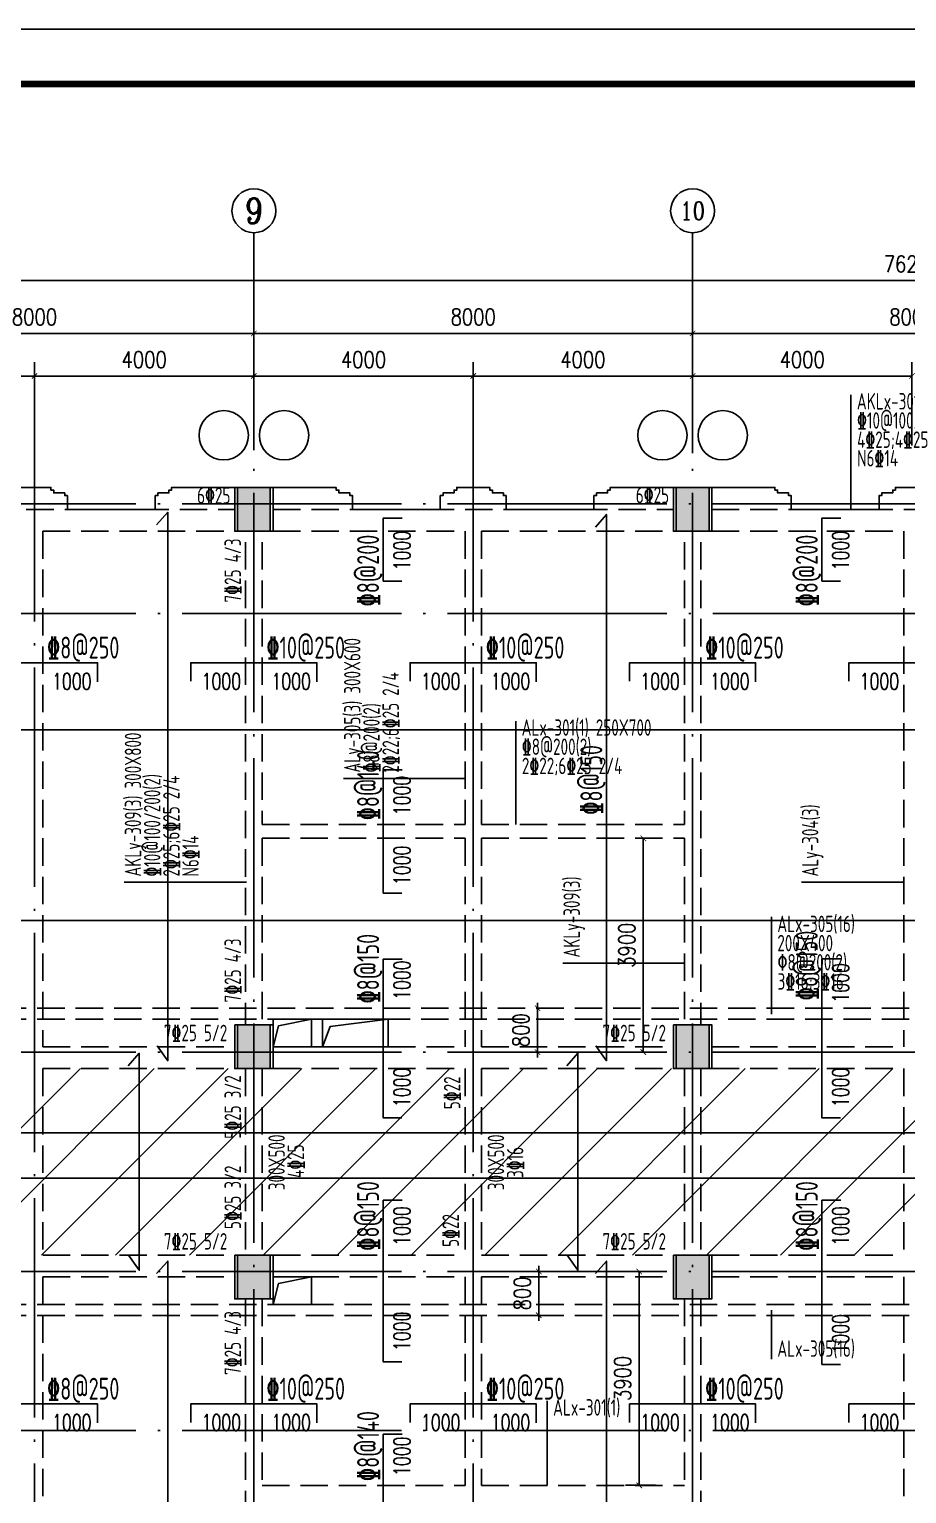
# Model space of a CAD drawing. Header units: millimetres. Extents: x 2998490 to 15040601, y 444546 to 7822218.
# Drawn here: x 14164175 to 14180175, y 7627256 to 7653964 of the extents above; entities that cross this region are included whole.
import ezdxf
from ezdxf.enums import TextEntityAlignment as Align

# ---------------------------------------------------------------- set-up
doc = ezdxf.new("R2010")
doc.units = ezdxf.units.MM
doc.header["$LTSCALE"] = 2000
doc.linetypes.add('DASH', pattern=[0.35, 0.25, -0.1])
doc.linetypes.add('DOTE', pattern=[2.42, 2, -0.2, 0.02, -0.2])
for name, color, linetype in [('3-AXIS', 3, 'Continuous'), ('3-AXIS_TEXT', 7, 'Continuous'), ('3-ban', 84, 'Continuous'), ('3-ban-hatch', 9, 'Continuous'), ('3-ban-rein', 1, 'Continuous'), ('3-ban-TEXT', 7, 'Continuous'), ('3-column-DOWN', 232, 'Continuous'), ('3-COLUMN-UP', 2, 'Continuous'), ('3-dote', 43, 'DOTE'), ('3-HATCH', 8, 'Continuous'), ('3-liang-rein-X', 54, 'Continuous'), ('3-liang-rein-Y', 130, 'Continuous'), ('3-liang-R截面-X', 50, 'Continuous'), ('3-liang-R截面-Y', 70, 'Continuous'), ('3-liang-s-1', 44, 'Continuous'), ('3-liang-xu', 120, 'DASH'), ('3-装饰线脚', 7, 'Continuous'), ('AXIS', 3, 'Continuous'), ('AXIS_TEXT', 7, 'Continuous'), ('图框', 7, 'Continuous')]:
    doc.layers.add(name, color=color, linetype=linetype)
doc.layers.add('3-零部件', color=73, linetype='Continuous', lineweight=5)
doc.styles.add('_TCH_AXIS', font='COMPLEX', dxfattribs={"bigfont": 'GBCBIG'})
doc.styles.add('COMPLEX', font='COMPLEX')
doc.styles.add('DIM_FONT', font='SIMPLEX', dxfattribs={"width": 0.8, "bigfont": 'HZTXT'})
doc.styles.add('TJ1', font='tj-romans1.shx', dxfattribs={"width": 0.8, "bigfont": 'tj-hztxt1.shx'})
doc.styles.add('TSSD_Rein', font='Tssdeng.shx', dxfattribs={"width": 0.7, "bigfont": 'hztxt.shx'})
doc.dimstyles.new('DIMN100', dxfattribs={"dimtxt": 300, "dimasz": 100, "dimexe": 250, "dimexo": 300, "dimgap": 150, "dimtad": 1, "dimdec": 0, "dimzin": 0, "dimdsep": 46, "dimtxsty": 'DIM_FONT', "dimblk": 'ARCHTICK', "dimcen": 0.09, "dimclrt": 7, "dimazin": 2, "dimtfac": 1, "dimtdec": 0, "dimtix": 1, "dimtmove": 2, "dimatfit": 3, "dimldrblk": 'ARCHTICK', "dimfxl": 0, "dimtolj": 1, "dimtzin": 0, "dimarcsym": 0})

# ---------------------------------------------------------------- blocks, each defined once
blk = doc.blocks.new('TJAD_TK_A0')
at = {"layer": '图框'}
for p, q in [((2162, 399.3), (973, 399.3)), ((973, -441.7), (2162, -441.7))]:
    blk.add_line(p, q, dxfattribs=at)
at = {"layer": '图框', "const_width": 1.2}
blk.add_lwpolyline([(2152, -431.7), (2152, 389.3), (998, 389.3), (998, -431.7)], close=True, dxfattribs=at)
blk = doc.blocks.new('_ArchTick')
at = {"color": 0, "linetype": 'ByBlock', "const_width": 0.15}
blk.add_lwpolyline([(-0.5, -0.5), (0.5, 0.5)], dxfattribs=at)
blk = doc.blocks.new('*D446')
at = {"layer": 'AXIS', "color": 0, "lineweight": -2}
for p, q in [((14160270, 7647241), (14160270, 7648667)), ((14168270, 7647241), (14168270, 7648667)), ((14160270, 7648417), (14168270, 7648417))]:
    blk.add_line(p, q, dxfattribs=at)
at = {"layer": 'Defpoints', "color": 0}
for p in [(14168270, 7648417), (14160270, 7646941), (14168270, 7646941)]:
    blk.add_point(p, dxfattribs=at)
at = {"layer": 'AXIS', "color": 0, "lineweight": -2, "xscale": 100, "yscale": 100, "zscale": 100, "rotation": 180}
blk.add_blockref('_ArchTick', (14160270, 7648417), dxfattribs=at)
at = {"layer": 'AXIS', "color": 0, "lineweight": -2, "xscale": 100, "yscale": 100, "zscale": 100}
blk.add_blockref('_ArchTick', (14168270, 7648417), dxfattribs=at)
at = {"layer": 'AXIS', "color": 7, "insert": (14164270, 7648717), "char_height": 300, "attachment_point": 5, "style": 'DIM_FONT'}
blk.add_mtext('\\A1;8000', dxfattribs=at)
blk = doc.blocks.new('*D447')
at = {"layer": 'AXIS', "color": 0, "lineweight": -2}
for p, q in [((14168270, 7647241), (14168270, 7648667)), ((14176270, 7647241), (14176270, 7648667)), ((14168270, 7648417), (14176270, 7648417))]:
    blk.add_line(p, q, dxfattribs=at)
at = {"layer": 'Defpoints', "color": 0}
for p in [(14176270, 7648417), (14168270, 7646941), (14176270, 7646941)]:
    blk.add_point(p, dxfattribs=at)
at = {"layer": 'AXIS', "color": 0, "lineweight": -2, "xscale": 100, "yscale": 100, "zscale": 100, "rotation": 180}
blk.add_blockref('_ArchTick', (14168270, 7648417), dxfattribs=at)
at = {"layer": 'AXIS', "color": 0, "lineweight": -2, "xscale": 100, "yscale": 100, "zscale": 100}
blk.add_blockref('_ArchTick', (14176270, 7648417), dxfattribs=at)
at = {"layer": 'AXIS', "color": 7, "insert": (14172270, 7648717), "char_height": 300, "attachment_point": 5, "style": 'DIM_FONT'}
blk.add_mtext('\\A1;8000', dxfattribs=at)
blk = doc.blocks.new('*D448')
at = {"layer": 'AXIS', "color": 0, "lineweight": -2}
for p, q in [((14176270, 7647241), (14176270, 7648667)), ((14184270, 7647241), (14184270, 7648667)), ((14176270, 7648417), (14184270, 7648417))]:
    blk.add_line(p, q, dxfattribs=at)
at = {"layer": 'Defpoints', "color": 0}
for p in [(14184270, 7648417), (14176270, 7646941), (14184270, 7646941)]:
    blk.add_point(p, dxfattribs=at)
at = {"layer": 'AXIS', "color": 0, "lineweight": -2, "xscale": 100, "yscale": 100, "zscale": 100, "rotation": 180}
blk.add_blockref('_ArchTick', (14176270, 7648417), dxfattribs=at)
at = {"layer": 'AXIS', "color": 0, "lineweight": -2, "xscale": 100, "yscale": 100, "zscale": 100}
blk.add_blockref('_ArchTick', (14184270, 7648417), dxfattribs=at)
at = {"layer": 'AXIS', "color": 7, "insert": (14180270, 7648717), "char_height": 300, "attachment_point": 5, "style": 'DIM_FONT'}
blk.add_mtext('\\A1;8000', dxfattribs=at)
blk = doc.blocks.new('_AXISO')
blk.add_circle((0, 0), 0.5)
at = {"layer": '3-AXIS_TEXT', "style": 'COMPLEX', "width": 1.041667}
blk.add_attdef('A', text='', height=0.56, dxfattribs=at).set_placement((-0.25, -0.28), (0.25, -0.28), align=Align.FIT)
blk = doc.blocks.new('*D453')
at = {"layer": 'AXIS', "color": 0, "lineweight": -2}
for p, q in [((14138270, 7647543), (14138270, 7649632)), ((14214520, 7647543), (14214520, 7649632)), ((14138270, 7649382), (14214520, 7649382))]:
    blk.add_line(p, q, dxfattribs=at)
at = {"layer": 'Defpoints', "color": 0}
for p in [(14214520, 7649382), (14138270, 7647243), (14214520, 7647243)]:
    blk.add_point(p, dxfattribs=at)
at = {"layer": 'AXIS', "color": 0, "lineweight": -2, "xscale": 100, "yscale": 100, "zscale": 100, "rotation": 180}
blk.add_blockref('_ArchTick', (14138270, 7649382), dxfattribs=at)
at = {"layer": 'AXIS', "color": 0, "lineweight": -2, "xscale": 100, "yscale": 100, "zscale": 100}
blk.add_blockref('_ArchTick', (14214520, 7649382), dxfattribs=at)
at = {"layer": 'AXIS', "color": 7, "insert": (14180271, 7649682), "char_height": 300, "attachment_point": 5, "style": 'DIM_FONT'}
blk.add_mtext('\\A1;76250', dxfattribs=at)
blk = doc.blocks.new('*D1137')
at = {"layer": '3-零部件', "color": 0, "lineweight": -2}
for p, q in [((14160270, 7646156), (14160270, 7647890)), ((14164270, 7646527), (14164270, 7647890)), ((14160270, 7647640), (14164270, 7647640))]:
    blk.add_line(p, q, dxfattribs=at)
at = {"layer": 'Defpoints', "color": 0}
for p in [(14164270, 7647640), (14164270, 7646227), (14160270, 7645856)]:
    blk.add_point(p, dxfattribs=at)
at = {"layer": '3-零部件', "color": 0, "lineweight": -2, "xscale": 100, "yscale": 100, "zscale": 100, "rotation": 180}
blk.add_blockref('_ArchTick', (14160270, 7647640), dxfattribs=at)
at = {"layer": '3-零部件', "color": 0, "lineweight": -2, "xscale": 100, "yscale": 100, "zscale": 100}
blk.add_blockref('_ArchTick', (14164270, 7647640), dxfattribs=at)
at = {"layer": '3-零部件', "color": 7, "insert": (14162270, 7647940), "char_height": 300, "attachment_point": 5, "style": 'DIM_FONT'}
blk.add_mtext('\\A1;4000', dxfattribs=at)
blk = doc.blocks.new('*D1138')
at = {"layer": '3-零部件', "color": 0, "lineweight": -2}
for p, q in [((14164270, 7646527), (14164270, 7647890)), ((14168270, 7646288), (14168270, 7647890)), ((14164270, 7647640), (14168270, 7647640))]:
    blk.add_line(p, q, dxfattribs=at)
at = {"layer": 'Defpoints', "color": 0}
for p in [(14168270, 7647640), (14164270, 7646227), (14168270, 7645988)]:
    blk.add_point(p, dxfattribs=at)
at = {"layer": '3-零部件', "color": 0, "lineweight": -2, "xscale": 100, "yscale": 100, "zscale": 100, "rotation": 180}
blk.add_blockref('_ArchTick', (14164270, 7647640), dxfattribs=at)
at = {"layer": '3-零部件', "color": 0, "lineweight": -2, "xscale": 100, "yscale": 100, "zscale": 100}
blk.add_blockref('_ArchTick', (14168270, 7647640), dxfattribs=at)
at = {"layer": '3-零部件', "color": 7, "insert": (14166270, 7647940), "char_height": 300, "attachment_point": 5, "style": 'DIM_FONT'}
blk.add_mtext('\\A1;4000', dxfattribs=at)
blk = doc.blocks.new('*D1139')
at = {"layer": '3-零部件', "color": 0, "lineweight": -2}
for p, q in [((14168270, 7646288), (14168270, 7647890)), ((14172270, 7646532), (14172270, 7647890)), ((14168270, 7647640), (14172270, 7647640))]:
    blk.add_line(p, q, dxfattribs=at)
at = {"layer": 'Defpoints', "color": 0}
for p in [(14172270, 7647640), (14172270, 7646232), (14168270, 7645988)]:
    blk.add_point(p, dxfattribs=at)
at = {"layer": '3-零部件', "color": 0, "lineweight": -2, "xscale": 100, "yscale": 100, "zscale": 100, "rotation": 180}
blk.add_blockref('_ArchTick', (14168270, 7647640), dxfattribs=at)
at = {"layer": '3-零部件', "color": 0, "lineweight": -2, "xscale": 100, "yscale": 100, "zscale": 100}
blk.add_blockref('_ArchTick', (14172270, 7647640), dxfattribs=at)
at = {"layer": '3-零部件', "color": 7, "insert": (14170270, 7647940), "char_height": 300, "attachment_point": 5, "style": 'DIM_FONT'}
blk.add_mtext('\\A1;4000', dxfattribs=at)
blk = doc.blocks.new('*D1140')
at = {"layer": '3-零部件', "color": 0, "lineweight": -2}
for p, q in [((14172270, 7646532), (14172270, 7647890)), ((14176270, 7646232), (14176270, 7647890)), ((14172270, 7647640), (14176270, 7647640))]:
    blk.add_line(p, q, dxfattribs=at)
at = {"layer": 'Defpoints', "color": 0}
for p in [(14176270, 7647640), (14172270, 7646232), (14176270, 7645932)]:
    blk.add_point(p, dxfattribs=at)
at = {"layer": '3-零部件', "color": 0, "lineweight": -2, "xscale": 100, "yscale": 100, "zscale": 100, "rotation": 180}
blk.add_blockref('_ArchTick', (14172270, 7647640), dxfattribs=at)
at = {"layer": '3-零部件', "color": 0, "lineweight": -2, "xscale": 100, "yscale": 100, "zscale": 100}
blk.add_blockref('_ArchTick', (14176270, 7647640), dxfattribs=at)
at = {"layer": '3-零部件', "color": 7, "insert": (14174270, 7647940), "char_height": 300, "attachment_point": 5, "style": 'DIM_FONT'}
blk.add_mtext('\\A1;4000', dxfattribs=at)
blk = doc.blocks.new('*D1141')
at = {"layer": '3-零部件', "color": 0, "lineweight": -2}
for p, q in [((14176270, 7646232), (14176270, 7647890)), ((14180270, 7646375), (14180270, 7647890)), ((14176270, 7647640), (14180270, 7647640))]:
    blk.add_line(p, q, dxfattribs=at)
at = {"layer": 'Defpoints', "color": 0}
for p in [(14180270, 7647640), (14176270, 7645932), (14180270, 7646075)]:
    blk.add_point(p, dxfattribs=at)
at = {"layer": '3-零部件', "color": 0, "lineweight": -2, "xscale": 100, "yscale": 100, "zscale": 100, "rotation": 180}
blk.add_blockref('_ArchTick', (14176270, 7647640), dxfattribs=at)
at = {"layer": '3-零部件', "color": 0, "lineweight": -2, "xscale": 100, "yscale": 100, "zscale": 100}
blk.add_blockref('_ArchTick', (14180270, 7647640), dxfattribs=at)
at = {"layer": '3-零部件', "color": 7, "insert": (14178270, 7647940), "char_height": 300, "attachment_point": 5, "style": 'DIM_FONT'}
blk.add_mtext('\\A1;4000', dxfattribs=at)
blk = doc.blocks.new('*D1620')
at = {"layer": '3-ban', "color": 0, "lineweight": -2}
for p, q in [((14175371, 7639209), (14175371, 7635309)), ((14175645, 7639209), (14175621, 7639209)), ((14175645, 7635309), (14175621, 7635309))]:
    blk.add_line(p, q, dxfattribs=at)
at = {"layer": 'Defpoints', "color": 0}
for p in [(14175345, 7639209), (14175345, 7635309), (14175371, 7635309)]:
    blk.add_point(p, dxfattribs=at)
at = {"layer": '3-ban', "color": 0, "lineweight": -2, "xscale": 100, "yscale": 100, "zscale": 100}
for p, rotation in [((14175371, 7639209), 90), ((14175371, 7635309), 270)]:
    blk.add_blockref('_ArchTick', p, dxfattribs=dict(at, rotation=rotation))
at = {"layer": '3-ban', "color": 7, "insert": (14175071, 7637259), "char_height": 300, "attachment_point": 5, "rotation": 90, "style": 'DIM_FONT'}
blk.add_mtext('\\A1;3900', dxfattribs=at)
blk = doc.blocks.new('*D1621')
at = {"layer": '3-ban', "color": 0, "lineweight": -2}
for p, q in [((14175595, 7631309), (14175047, 7631309)), ((14175297, 7627409), (14175297, 7631309)), ((14175595, 7627409), (14175047, 7627409))]:
    blk.add_line(p, q, dxfattribs=at)
at = {"layer": 'Defpoints', "color": 0}
for p in [(14175297, 7631309), (14175895, 7631309), (14175895, 7627409)]:
    blk.add_point(p, dxfattribs=at)
at = {"layer": '3-ban', "color": 0, "lineweight": -2, "xscale": 100, "yscale": 100, "zscale": 100}
for p, rotation in [((14175297, 7631309), 90), ((14175297, 7627409), 270)]:
    blk.add_blockref('_ArchTick', p, dxfattribs=dict(at, rotation=rotation))
at = {"layer": '3-ban', "color": 7, "insert": (14174997, 7629359), "char_height": 300, "attachment_point": 5, "rotation": 90, "style": 'DIM_FONT'}
blk.add_mtext('\\A1;3900', dxfattribs=at)
blk = doc.blocks.new('*D1622')
at = {"layer": '3-ban', "color": 0, "lineweight": -2}
for p, q in [((14173433, 7636109), (14173693, 7636109)), ((14173443, 7636109), (14173443, 7636209)), ((14173443, 7636109), (14173443, 7635309)), ((14173433, 7635309), (14173693, 7635309)), ((14173443, 7635309), (14173443, 7635209))]:
    blk.add_line(p, q, dxfattribs=at)
at = {"layer": 'Defpoints', "color": 0}
for p in [(14173133, 7636109), (14173133, 7635309), (14173443, 7635309)]:
    blk.add_point(p, dxfattribs=at)
at = {"layer": '3-ban', "color": 0, "lineweight": -2, "xscale": 100, "yscale": 100, "zscale": 100}
for p, rotation in [((14173443, 7636109), 270), ((14173443, 7635309), 90)]:
    blk.add_blockref('_ArchTick', p, dxfattribs=dict(at, rotation=rotation))
at = {"layer": '3-ban', "color": 7, "insert": (14173143, 7635709), "char_height": 300, "attachment_point": 5, "rotation": 90, "style": 'DIM_FONT'}
blk.add_mtext('\\A1;800', dxfattribs=at)
blk = doc.blocks.new('*D1623')
at = {"layer": '3-ban', "color": 0, "lineweight": -2}
for p, q in [((14173225, 7631309), (14173716, 7631309)), ((14173466, 7631309), (14173466, 7631409)), ((14173466, 7630509), (14173466, 7631309)), ((14173225, 7630509), (14173716, 7630509)), ((14173466, 7630509), (14173466, 7630409))]:
    blk.add_line(p, q, dxfattribs=at)
at = {"layer": 'Defpoints', "color": 0}
for p in [(14172925, 7631309), (14173466, 7631309), (14172925, 7630509)]:
    blk.add_point(p, dxfattribs=at)
at = {"layer": '3-ban', "color": 0, "lineweight": -2, "xscale": 100, "yscale": 100, "zscale": 100}
for p, rotation in [((14173466, 7631309), 270), ((14173466, 7630509), 90)]:
    blk.add_blockref('_ArchTick', p, dxfattribs=dict(at, rotation=rotation))
at = {"layer": '3-ban', "color": 7, "insert": (14173166, 7630909), "char_height": 300, "attachment_point": 5, "rotation": 90, "style": 'DIM_FONT'}
blk.add_mtext('\\A1;800', dxfattribs=at)

msp = doc.modelspace()

# ---------------------------------------------------------------- hatches: boundary and pattern name
at = {"layer": '3-ban-hatch'}
h = msp.add_hatch(dxfattribs=at)
h.set_pattern_fill('ANSI31', color=8, scale=300, style=0)
h.set_pattern_definition([(45, (14.5, -44093.3), (-673.51921, 673.51921), [])])
h.paths.add_polyline_path([(14141970.3, 7635008.7), (14141970.3, 7628608.7), (14141381.5, 7628608.7), (14140876.7, 7628304.1), (14138273.2, 7625701.4), (14138044.1, 7625147.3), (14138044.1, 7621468.4), (14138274.4, 7620914.8), (14140876.5, 7618312.8), (14141430.6, 7618083.7), (14145109.9, 7618083.7), (14145663.9, 7618312.9), (14148265.6, 7620914.6), (14148495.3, 7621468.4), (14148495.3, 7623008.7), (14151970.3, 7623008.7), (14151970.3, 7628608.7), (14149970.3, 7628608.7), (14149970.3, 7631306.7), (14151970.3, 7631308.7), (14151970.3, 7631608.7), (14214820.3, 7631608.7), (14214820.3, 7635008.7)])
at = {"layer": '3-HATCH'}
for points in [[(14167970.3, 7645608.7), (14168570.3, 7645608.7), (14168570.3, 7644808.7), (14167970.3, 7644808.7)], [(14175970.3, 7645608.7), (14176570.3, 7645608.7), (14176570.3, 7644808.7), (14175970.3, 7644808.7)], [(14167970.3, 7635808.7), (14168570.3, 7635808.7), (14168570.3, 7635008.7), (14167970.3, 7635008.7)], [(14175970.3, 7635808.7), (14176570.3, 7635808.7), (14176570.3, 7635008.7), (14175970.3, 7635008.7)], [(14167970.3, 7631608.7), (14168570.3, 7631608.7), (14168570.3, 7630808.7), (14167970.3, 7630808.7)], [(14175970.3, 7631608.7), (14176570.3, 7631608.7), (14176570.3, 7630808.7), (14175970.3, 7630808.7)]]:
    msp.add_hatch(color=256, dxfattribs=at).paths.add_polyline_path(points)

# ---------------------------------------------------------------- linework, layer by layer
at = {"layer": '3-AXIS', "color": 15, "linetype": 'DOTE'}
for p, q in [((14168270.3, 7617308.7), (14168270.3, 7647240.9)), ((14176270.3, 7617308.7), (14176270.3, 7647240.9)), ((14214520.3, 7645308.7), (14134833, 7645308.7)), ((14214520.3, 7643308.7), (14134833, 7643308.7)), ((14214520.3, 7635308.7), (14134833, 7635308.7)), ((14214520.3, 7631308.7), (14134833, 7631308.7)), ((14214520.3, 7628408.7), (14134833, 7628408.7))]:
    msp.add_line(p, q, dxfattribs=at)
at = {"layer": '3-ban-rein'}
for points in [[(14166506.8, 7635424.8), (14166700.2, 7635151.1), (14166700.2, 7645154.8), (14166497.1, 7644925.4)], [(14170967.8, 7643899.7), (14170629.8, 7643899.7), (14170629.8, 7645049.7), (14170975.8, 7645049.7)], [(14174506.8, 7635424.8), (14174700.2, 7635151.1), (14174700.2, 7645115.8), (14174497.1, 7644886.5)], [(14178967.8, 7643899.7), (14178629.8, 7643899.7), (14178629.8, 7645049.7), (14178975.8, 7645049.7)], [(14163120.3, 7642072.4), (14163120.3, 7642410.4), (14165420.3, 7642410.4), (14165420.3, 7642064.4)], [(14167120.3, 7642072.4), (14167120.3, 7642410.4), (14169420.3, 7642410.4), (14169420.3, 7642064.4)], [(14171120.3, 7642072.4), (14171120.3, 7642410.4), (14173420.3, 7642410.4), (14173420.3, 7642064.4)], [(14175120.3, 7642072.4), (14175120.3, 7642410.4), (14177420.3, 7642410.4), (14177420.3, 7642064.4)], [(14179120.3, 7642072.4), (14179120.3, 7642410.4), (14181420.3, 7642410.4), (14181420.3, 7642064.4)], [(14152126.5, 7640852.1), (14152126.5, 7641190), (14214717.6, 7641190), (14214717.6, 7640844)], [(14170967.8, 7638208.7), (14170629.8, 7638208.7), (14170629.8, 7640458.7), (14170975.8, 7640458.7)], [(14152332.3, 7637900.5), (14152058.6, 7637707.1), (14214719.7, 7637707.1), (14214490.4, 7637910.1)], [(14170967.8, 7634108.7), (14170629.8, 7634108.7), (14170629.8, 7637006.2), (14170975.8, 7637006.2)], [(14178967.8, 7634108.7), (14178629.8, 7634108.7), (14178629.8, 7637009.5), (14178975.8, 7637009.5)], [(14165985.9, 7631604.5), (14166179.3, 7631330.8), (14166179.3, 7635288.1), (14165976.2, 7635058.7)], [(14173985.9, 7631604.5), (14174179.3, 7631330.8), (14174179.3, 7635288.1), (14173976.2, 7635058.7)], [(14142126.5, 7633502.2), (14142126.5, 7633840.2), (14214703.5, 7633840.2), (14214703.5, 7633494.1)], [(14142332.3, 7633206.2), (14142058.6, 7633012.8), (14214719.7, 7633012.8), (14214490.4, 7633215.9)], [(14170967.8, 7629660.4), (14170629.8, 7629660.4), (14170629.8, 7632608.7), (14170975.8, 7632608.7)], [(14178967.8, 7629614.9), (14178629.8, 7629614.9), (14178629.8, 7632608.7), (14178975.8, 7632608.7)], [(14166506.8, 7621734.3), (14166700.2, 7621460.7), (14166700.2, 7631499), (14166497.1, 7631269.6)], [(14174506.8, 7621753.9), (14174700.2, 7621480.2), (14174700.2, 7631499), (14174497.1, 7631269.6)], [(14163120.3, 7628556.1), (14163120.3, 7628894), (14165420.3, 7628894), (14165420.3, 7628548)], [(14167120.3, 7628556.1), (14167120.3, 7628894), (14169420.3, 7628894), (14169420.3, 7628548)], [(14171120.3, 7628556.1), (14171120.3, 7628894), (14173420.3, 7628894), (14173420.3, 7628548)], [(14175120.3, 7628556.1), (14175120.3, 7628894), (14177420.3, 7628894), (14177420.3, 7628548)], [(14179120.3, 7628556.1), (14179120.3, 7628894), (14181420.3, 7628894), (14181420.3, 7628548)], [(14170967.8, 7626158.7), (14170629.8, 7626158.7), (14170629.8, 7628341.9), (14170975.8, 7628341.9)]]:
    msp.add_lwpolyline(points, dxfattribs=at)
at = {"layer": '3-column-DOWN'}
for points in [[(14167920.3, 7645608.7), (14168620.3, 7645608.7), (14168620.3, 7644808.7), (14167920.3, 7644808.7)], [(14175920.3, 7645608.7), (14176620.3, 7645608.7), (14176620.3, 7644808.7), (14175920.3, 7644808.7)], [(14167920.3, 7635808.7), (14168620.3, 7635808.7), (14168620.3, 7635008.7), (14167920.3, 7635008.7)], [(14175920.3, 7635808.7), (14176620.3, 7635808.7), (14176620.3, 7635008.7), (14175920.3, 7635008.7)], [(14167920.3, 7631608.7), (14168620.3, 7631608.7), (14168620.3, 7630808.7), (14167920.3, 7630808.7)], [(14175920.3, 7631608.7), (14176620.3, 7631608.7), (14176620.3, 7630808.7), (14175920.3, 7630808.7)]]:
    msp.add_lwpolyline(points, close=True, dxfattribs=at)
at = {"layer": '3-COLUMN-UP'}
for points in [[(14167970.3, 7645608.7), (14168570.3, 7645608.7), (14168570.3, 7644808.7), (14167970.3, 7644808.7)], [(14175970.3, 7645608.7), (14176570.3, 7645608.7), (14176570.3, 7644808.7), (14175970.3, 7644808.7)], [(14167970.3, 7635808.7), (14168570.3, 7635808.7), (14168570.3, 7635008.7), (14167970.3, 7635008.7)], [(14175970.3, 7635808.7), (14176570.3, 7635808.7), (14176570.3, 7635008.7), (14175970.3, 7635008.7)], [(14167970.3, 7631608.7), (14168570.3, 7631608.7), (14168570.3, 7630808.7), (14167970.3, 7630808.7)], [(14175970.3, 7631608.7), (14176570.3, 7631608.7), (14176570.3, 7630808.7), (14175970.3, 7630808.7)]]:
    msp.add_lwpolyline(points, close=True, dxfattribs=at)
at = {"layer": '3-dote'}
for p, q in [((14164270.3, 7647165.1), (14164270.3, 7618983.5)), ((14172270.3, 7647165.1), (14172270.3, 7618983.5))]:
    msp.add_line(p, q, dxfattribs=at)
at = {"layer": '3-liang-R截面-X'}
for p, q in [((14179157.4, 7647297.1), (14179157.4, 7645208.7)), ((14173044.5, 7641347.1), (14173044.5, 7639458.7)), ((14177707.1, 7637778.2), (14177707.1, 7636001.1)), ((14177707.1, 7630600.6), (14177707.1, 7629712)), ((14173618.8, 7628947.1), (14173618.8, 7627408.7))]:
    msp.add_line(p, q, dxfattribs=at)
at = {"layer": '3-liang-R截面-Y'}
for p, q in [((14169904.9, 7640302.5), (14172134.8, 7640302.5)), ((14165906.1, 7638406.4), (14168136, 7638406.4)), ((14178254.9, 7638406.4), (14180134.8, 7638406.4)), ((14173906.1, 7636929.7), (14176136, 7636929.7))]:
    msp.add_line(p, q, dxfattribs=at)
at = {"layer": '3-liang-s-1'}
for points in [[(14163970.3, 7645608.7), (14164570.3, 7645608.7), (14164570.3, 7645558.7), (14164620.3, 7645558.7), (14164620.3, 7645508.7), (14164820.3, 7645508.7), (14164820.3, 7645458.7), (14164870.3, 7645458.7), (14164870.3, 7645208.7), (14166470.3, 7645208.7), (14166470.3, 7645458.7), (14166520.3, 7645458.7), (14166520.3, 7645508.7), (14166720.3, 7645508.9), (14166720.3, 7645558.7), (14166770.3, 7645558.7), (14166770.3, 7645608.7), (14168270.3, 7645608.7)], [(14168270.3, 7645608.7), (14169770.3, 7645608.7), (14169770.3, 7645558.7), (14169820.3, 7645558.7), (14169820.3, 7645508.7), (14170020.3, 7645508.7), (14170020.3, 7645458.7), (14170070.3, 7645458.7), (14170070.3, 7645208.7), (14171670.3, 7645208.7), (14171670.3, 7645458.7), (14171720.3, 7645458.7), (14171720.3, 7645508.7), (14171920.3, 7645508.7), (14171920.3, 7645558.7), (14171970.3, 7645558.7), (14171970.3, 7645608.7), (14172570.3, 7645608.7), (14172570.3, 7645558.7), (14172620.3, 7645558.7), (14172620.3, 7645508.7), (14172820.3, 7645508.7), (14172820.3, 7645458.7), (14172870.3, 7645458.7), (14172870.3, 7645208.7), (14174470.3, 7645208.7), (14174470.3, 7645458.7), (14174520.3, 7645458.7), (14174520.3, 7645508.7), (14174720.3, 7645508.9), (14174720.3, 7645558.7), (14174770.3, 7645558.7), (14174770.3, 7645608.7), (14176270.3, 7645608.7)], [(14176270.3, 7645608.7), (14177770.3, 7645608.7), (14177770.3, 7645558.7), (14177820.3, 7645558.7), (14177820.3, 7645508.7), (14178020.3, 7645508.7), (14178020.3, 7645458.7), (14178070.3, 7645458.7), (14178070.3, 7645208.7), (14179670.3, 7645208.7), (14179670.3, 7645458.7), (14179720.3, 7645458.7), (14179720.3, 7645508.7), (14179920.3, 7645508.7), (14179920.3, 7645558.7), (14179970.3, 7645558.7), (14179970.3, 7645608.7), (14180570.3, 7645608.7)], [(14168620.3, 7635408.7), (14168720.2, 7635791.7), (14169320.3, 7635908.7)], [(14169520.3, 7635408.7), (14169663.8, 7635778.1), (14170720.3, 7635908.7)], [(14168620.3, 7630708.7), (14168720.2, 7631091.7), (14169320.3, 7631208.7)]]:
    msp.add_lwpolyline(points, dxfattribs=at)
for points in [[(14168620.3, 7635408.7), (14169320.3, 7635408.7), (14169320.3, 7635908.7), (14168620.3, 7635908.7)], [(14169520.3, 7635408.7), (14170720.3, 7635408.7), (14170720.3, 7635908.7), (14169520.3, 7635908.7)], [(14168620.3, 7630708.7), (14169320.3, 7630708.7), (14169320.3, 7631208.7), (14168620.3, 7631208.7)]]:
    msp.add_lwpolyline(points, close=True, dxfattribs=at)
at = {"layer": '3-liang-xu'}
for p, q in [((14160620.3, 7645208.7), (14167920.3, 7645208.7)), ((14168620.3, 7645208.7), (14175920.3, 7645208.7)), ((14176620.3, 7645208.7), (14183920.3, 7645208.7)), ((14164420.3, 7644808.7), (14164420.3, 7635408.7)), ((14164420.3, 7644808.7), (14167920.3, 7644808.7)), ((14168620.3, 7644808.7), (14172120.3, 7644808.7)), ((14172120.3, 7644808.7), (14172120.3, 7639458.7)), ((14172420.3, 7644808.7), (14172420.3, 7639458.7)), ((14172420.3, 7644808.7), (14175920.3, 7644808.7)), ((14176620.3, 7644808.7), (14180120.3, 7644808.7)), ((14180120.3, 7644808.7), (14180120.3, 7635408.7)), ((14168120.3, 7644608.7), (14168120.3, 7635808.7)), ((14168420.3, 7644608.7), (14168420.3, 7639458.7)), ((14176120.3, 7644608.7), (14176120.3, 7639458.7)), ((14176420.3, 7644608.7), (14176420.3, 7635808.7)), ((14168420.3, 7639458.7), (14172120.3, 7639458.7)), ((14172420.3, 7639458.7), (14176120.3, 7639458.7)), ((14168420.3, 7639208.7), (14172120.3, 7639208.7)), ((14168420.3, 7639208.7), (14168420.3, 7635808.7)), ((14172120.3, 7639208.7), (14172120.3, 7635408.7)), ((14172420.3, 7639208.7), (14172420.3, 7635408.7)), ((14172420.3, 7639208.7), (14176120.3, 7639208.7)), ((14176120.3, 7639208.7), (14176120.3, 7635808.7)), ((14214520.3, 7636108.7), (14152370.3, 7636108.7)), ((14214520.3, 7635908.7), (14152370.3, 7635908.7)), ((14164420.3, 7635408.7), (14167920.3, 7635408.7)), ((14168620.3, 7635408.7), (14172120.3, 7635408.7)), ((14172420.3, 7635408.7), (14175920.3, 7635408.7)), ((14176620.3, 7635408.7), (14180120.3, 7635408.7)), ((14164420.3, 7635008.7), (14167920.3, 7635008.7)), ((14164420.3, 7635008.7), (14164420.3, 7631608.7)), ((14168120.3, 7635008.7), (14168120.3, 7631608.7)), ((14168420.3, 7635008.7), (14168420.3, 7631608.7)), ((14168620.3, 7635008.7), (14172120.3, 7635008.7)), ((14172120.3, 7635008.7), (14172120.3, 7631608.7)), ((14172420.3, 7635008.7), (14172420.3, 7631608.7)), ((14172420.3, 7635008.7), (14175920.3, 7635008.7)), ((14176120.3, 7635008.7), (14176120.3, 7631608.7)), ((14176420.3, 7635008.7), (14176420.3, 7631608.7)), ((14176620.3, 7635008.7), (14180120.3, 7635008.7)), ((14180120.3, 7635008.7), (14180120.3, 7631608.7)), ((14164420.3, 7631608.7), (14167920.3, 7631608.7)), ((14168620.3, 7631608.7), (14172120.3, 7631608.7)), ((14172420.3, 7631608.7), (14175920.3, 7631608.7)), ((14176620.3, 7631608.7), (14180120.3, 7631608.7)), ((14164420.3, 7631208.7), (14167920.3, 7631208.7)), ((14164420.3, 7631208.7), (14164420.3, 7621808.7)), ((14168620.3, 7631208.7), (14172120.3, 7631208.7)), ((14172120.3, 7631208.7), (14172120.3, 7627408.7)), ((14172420.3, 7631208.7), (14175920.3, 7631208.7)), ((14172420.3, 7631208.7), (14172420.3, 7627408.7)), ((14176620.3, 7631208.7), (14180120.3, 7631208.7)), ((14180120.3, 7631208.7), (14180120.3, 7621808.7)), ((14214520.3, 7630708.7), (14152370.3, 7630708.7)), ((14168120.3, 7630808.7), (14168120.3, 7621808.7)), ((14168420.3, 7630808.7), (14168420.3, 7627408.7)), ((14176120.3, 7630808.7), (14176120.3, 7627408.7)), ((14176420.3, 7630808.7), (14176420.3, 7621808.7)), ((14214520.3, 7630508.7), (14152370.3, 7630508.7)), ((14168420.3, 7627408.7), (14172120.3, 7627408.7)), ((14172420.3, 7627408.7), (14176120.3, 7627408.7))]:
    msp.add_line(p, q, dxfattribs=at)
at = {"layer": '3-装饰线脚'}
for centre in [(14167720.3, 7646558.7), (14168820.3, 7646558.7), (14175720.3, 7646558.7), (14176820.3, 7646558.7)]:
    msp.add_circle(centre, 450, dxfattribs=at)
at = {"layer": 'AXIS'}
for p, q in [((14168270.3, 7646940.9), (14168270.3, 7650253.4)), ((14176270.3, 7646940.9), (14176270.3, 7650253.4))]:
    msp.add_line(p, q, dxfattribs=at)

# ---------------------------------------------------------------- block references
ref = msp.add_blockref('_AXISO', (14168270.3, 7650653.4), dxfattribs=dict(at, xscale=-800, yscale=800, zscale=800, rotation=180))
ref.add_attrib('A', '9', dxfattribs={"layer": 'AXIS_TEXT', "height": 465.9, "style": '_TCH_AXIS'}).set_placement((14168115, 7650420.4), (14168425.6, 7650420.4), align=Align.FIT)
ref = msp.add_blockref('_AXISO', (14176270.3, 7650653.4), dxfattribs=dict(at, xscale=-800, yscale=800, zscale=800, rotation=180))
ref.add_attrib('A', '10', dxfattribs={"layer": 'AXIS_TEXT', "height": 328.45, "style": '_TCH_AXIS'}).set_placement((14176043.5, 7650489.1), (14176497.1, 7650489.1), align=Align.FIT)
at = {"layer": '图框', "xscale": 100, "yscale": 100, "zscale": 100}
for p in [(14027517.1, 7698133.9), (14027517.1, 7614033.9)]:
    msp.add_blockref('TJAD_TK_A0', p, dxfattribs=at)

# ---------------------------------------------------------------- texts
at = {"layer": '3-ban', "style": 'TSSD_Rein', "width": 0.7}
for s, rotation, p in [('%%1328@200', 89.99419, (14170552.7, 7643438.5, -5065)), ('%%1328@200', 89.99419, (14178552.7, 7643438.5, -5065)), ('%%1328@250', 359.99419, (14164499, 7642487.5, -5065)), ('%%13210@250', 359.99419, (14168499, 7642487.5, -5065)), ('%%13210@250', 359.99419, (14172499, 7642487.5, -5065)), ('%%13210@250', 359.99419, (14176499, 7642487.5, -5065)), ('%%1328@140', 89.99419, (14170552.7, 7639537.3, -5065)), ('%%1328@150', 89.99419, (14174623.1, 7639640.2, -5065)), ('%%1328@150', 89.99419, (14170552.7, 7636196.4, -5065)), ('%%1328@150', 89.99419, (14178552.7, 7636254, -5065)), ('%%1328@150', 89.99419, (14170552.7, 7631687.3, -5065)), ('%%1328@150', 89.99419, (14178552.7, 7631687.3, -5065)), ('%%1328@250', 359.99419, (14164499, 7628971.1, -5065)), ('%%13210@250', 359.99419, (14168499, 7628971.1, -5065)), ('%%13210@250', 359.99419, (14172499, 7628971.1, -5065)), ('%%13210@250', 359.99419, (14176499, 7628971.1, -5065)), ('%%1328@140', 89.99419, (14170552.7, 7627487.3, -5065))]:
    msp.add_text(s, height=400, rotation=rotation, dxfattribs=at).set_placement(p)
at = {"layer": '3-ban-TEXT', "style": 'TJ1', "width": 0.7}
for p in [(14171119.7, 7644096.6), (14179119.7, 7644096.6), (14171119.7, 7639628.6), (14171119.7, 7638355.6), (14171119.7, 7636262.6), (14179119.7, 7636211.8), (14171119.7, 7634305.6), (14179119.7, 7634305.6), (14171119.7, 7631778.6), (14179119.7, 7631778.6), (14171119.7, 7629857.3), (14179119.7, 7629811.8), (14171119.7, 7627578.6)]:
    msp.add_text('1000', height=300, rotation=90, dxfattribs=at).set_placement(p)
for p in [(14164590.2, 7641920.5), (14167317.2, 7641920.5), (14168590.2, 7641920.5), (14171317.2, 7641920.5), (14172590.2, 7641920.5), (14175317.2, 7641920.5), (14176590.2, 7641920.5), (14179317.2, 7641920.5), (14164590.2, 7628404.1), (14167317.2, 7628404.1), (14168590.2, 7628404.1), (14171317.2, 7628404.1), (14172590.2, 7628404.1), (14175317.2, 7628404.1), (14176590.2, 7628404.1), (14179317.2, 7628404.1)]:
    msp.add_text('1000', height=300, dxfattribs=at).set_placement(p)
at = {"layer": '3-liang-rein-X', "style": 'TSSD_Rein', "width": 0.7}
for s, p in [('%%13210@100/150(4)', (14179270.2, 7646679.4)), ('4%%13225;4%%13225', (14179270.2, 7646329.5)), ('N6%%13214', (14179270.2, 7645990.2)), ('6%%13225', (14167234.8, 7645311.2)), ('6%%13225', (14175234.8, 7645318.9)), ('%%1328@200(2)', (14173157.3, 7640729.4)), ('2%%13222;6%%13225 2/4', (14173157.3, 7640379.5)), ('%%1308@200(2)', (14177820, 7636798.1)), ('3%%13216;3%%13216', (14177820, 7636448.1)), ('7%%13225 5/2', (14166628.4, 7635508.7)), ('7%%13225 5/2', (14174628.4, 7635508.7)), ('7%%13225 5/2', (14166628.4, 7631708.7)), ('7%%13225 5/2', (14174628.4, 7631708.7))]:
    msp.add_text(s, height=300, dxfattribs=at).set_placement(p)
at = {"layer": '3-liang-rein-Y', "style": 'TSSD_Rein', "width": 0.7}
for s, p in [('7%%13225 4/3', (14168034.8, 7643509.9)), ('2%%13222;6%%13225 2/4', (14170914.5, 7640406.7)), ('%%1328@200(2)', (14170564.5, 7640406.7)), ('%%13210@100/200(2)', (14166565.7, 7638510.6)), ('2%%13225;6%%13225 2/4', (14166915.7, 7638510.6)), ('N6%%13214', (14167265.7, 7638510.6)), ('7%%13225 4/3', (14168034.8, 7636216.2)), ('5%%13225 3/2', (14168034.8, 7633729.9)), ('5%%13222', (14172034.8, 7634267.5)), ('4%%13225', (14169184.8, 7633014.2)), ('3%%13216', (14173184.8, 7633014.2)), ('5%%13225 3/2', (14168034.8, 7632082.8)), ('5%%13222', (14172009, 7631757.1)), ('7%%13225 4/3', (14168034.8, 7629421.8))]:
    msp.add_text(s, height=300, rotation=90, dxfattribs=at).set_placement(p)
at = {"layer": '3-liang-R截面-X', "style": 'TSSD_Rein', "width": 0.7}
for s, p in [('AKLx-301(8) 400X800', (14179265.4, 7647029.4)), ('ALx-301(1) 250X700', (14173152.5, 7641079.4)), ('ALx-305(16)', (14177815.2, 7637498.1)), ('200X400', (14177815.2, 7637148.1)), ('ALx-305(16)', (14177815.2, 7629752.6)), ('ALx-301(1)', (14173726.8, 7628679.4))]:
    msp.add_text(s, height=300, dxfattribs=at).set_placement(p)
at = {"layer": '3-liang-R截面-Y', "style": 'TSSD_Rein', "width": 0.7}
for s, p in [('ALy-305(3) 300X600', (14170214.5, 7640406.7)), ('AKLy-309(3) 300X800', (14166215.7, 7638510.6)), ('ALy-304(3)', (14178564.5, 7638510.6)), ('AKLy-309(3)', (14174215.7, 7637033.9)), ('300X500', (14168834.8, 7632791.5)), ('300X500', (14172834.8, 7632791.5))]:
    msp.add_text(s, height=300, rotation=90, dxfattribs=at).set_placement(p)

# ---------------------------------------------------------------- dimensions: what is measured, and where the dimension line sits
at = {"layer": '3-ban'}
for base, p1, p2, picture, middle in [((14175371, 7635308.7), (14175345.4, 7639208.7), (14175345.4, 7635308.7), '*D1620', (14175071, 7637258.7)), ((14173442.5, 7635308.7), (14173133.2, 7636108.7), (14173133.2, 7635308.7), '*D1622', (14173142.5, 7635708.7)), ((14173465.8, 7631308.7), (14172924.6, 7630508.7), (14172924.6, 7631308.7), '*D1623', (14173165.8, 7630908.7)), ((14175297.2, 7631308.7), (14175895.1, 7627408.7), (14175895.1, 7631308.7), '*D1621', (14174997.2, 7629358.7))]:
    dim = msp.add_linear_dim(base=base, p1=p1, p2=p2, angle=90, dimstyle='DIMN100', dxfattribs=at)
    dim.commit()
    dim.dimension.update_dxf_attribs({"geometry": picture, "text_midpoint": middle})
at = {"layer": '3-零部件'}
for base, p1, p2, picture, middle in [((14164270.3, 7647640.3), (14160270.3, 7645856.4), (14164270.3, 7646226.8), '*D1137', (14162270.3, 7647940.3)), ((14168270.3, 7647640.3), (14164270.3, 7646226.8), (14168270.3, 7645987.6), '*D1138', (14166270.3, 7647940.3)), ((14172270.3, 7647640.3), (14168270.3, 7645987.6), (14172270.3, 7646231.9), '*D1139', (14170270.3, 7647940.3)), ((14176270.3, 7647640.3), (14172270.3, 7646231.9), (14176270.3, 7645932.2), '*D1140', (14174270.3, 7647940.3)), ((14180270.3, 7647640.3), (14176270.3, 7645932.2), (14180270.3, 7646074.6), '*D1141', (14178270.3, 7647940.3))]:
    dim = msp.add_linear_dim(base=base, p1=p1, p2=p2, dimstyle='DIMN100', dxfattribs=at)
    dim.commit()
    dim.dimension.update_dxf_attribs({"geometry": picture, "text_midpoint": middle})
at = {"layer": 'AXIS'}
dim = msp.add_linear_dim(base=(14214520.3, 7649382.4), p1=(14138270.3, 7647242.5), p2=(14214520.3, 7647242.5), dimstyle='DIMN100', dxfattribs=at)
dim.commit()
dim.dimension.update_dxf_attribs({"geometry": '*D453', "text_midpoint": (14180271.1, 7649682.4), "dimtype": 160})
for p1, p2, picture, middle in [((14160270.3, 7646940.9), (14168270.3, 7646940.9), '*D446', (14164270.3, 7648717)), ((14168270.3, 7646940.9), (14176270.3, 7646940.9), '*D447', (14172270.3, 7648717)), ((14176270.3, 7646940.9), (14184270.3, 7646940.9), '*D448', (14180270.3, 7648717))]:
    dim = msp.add_aligned_dim(p1=p1, p2=p2, distance=1476.1, dimstyle='DIMN100', dxfattribs=at)
    dim.commit()
    dim.dimension.update_dxf_attribs({"geometry": picture, "text_midpoint": middle})

doc.saveas('drawing.dxf')
